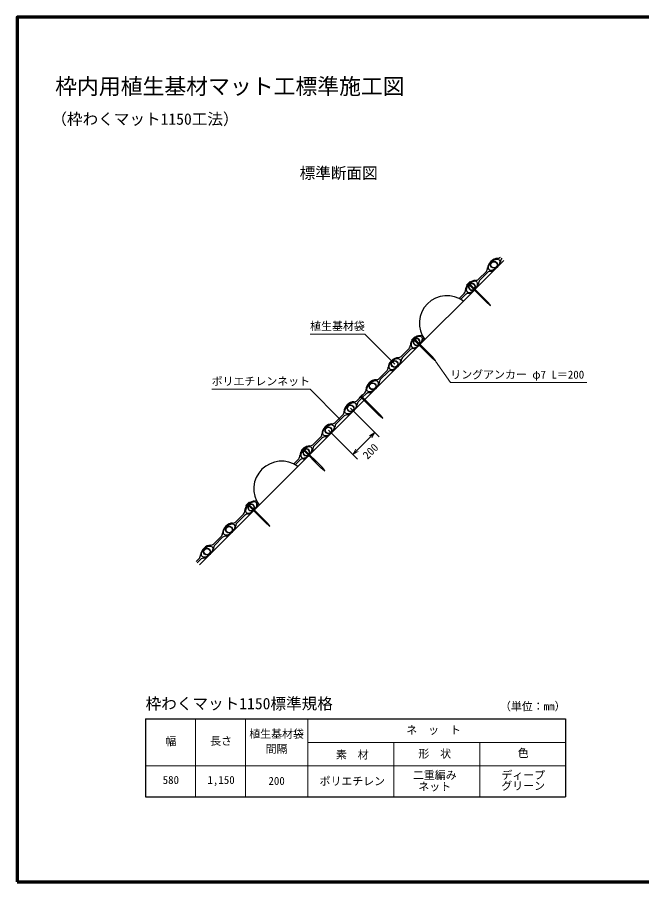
# Model space of a CAD drawing. Units: millimetres, scale not verified. Extents: x 200 to 8200, y 200 to 5825.
# Drawn here: x 200 to 4200, y 200 to 5740 of the extents above; entities that cross this region are included whole.
import ezdxf
from ezdxf.enums import TextEntityAlignment as Align

# ---------------------------------------------------------------- set-up
doc = ezdxf.new("R2010")
doc.units = ezdxf.units.MM
doc.header["$LTSCALE"] = 20
for name, color, linetype in [('C-MTR', 5, 'Continuous'), ('C-MTR-TXT', 5, 'Continuous'), ('C-TTL-TXT', 3, 'Continuous')]:
    doc.layers.add(name, color=color, linetype=linetype)
for name, color, linetype, lineweight in [('C-MTR-FRAM', 5, 'Continuous', 25), ('C-MTR-LINE', 5, 'Continuous', 13), ('C-STR', 7, 'Continuous', 25), ('C-STR-DIM', 1, 'Continuous', 13), ('C-STR-HTXT', 1, 'Continuous', 13), ('C-TTL', 2, 'Continuous', 70)]:
    doc.layers.add(name, color=color, linetype=linetype, lineweight=lineweight)
doc.styles.add('ＭＳ ゴシック', font='')
doc.styles.get('ＭＳ ゴシック').set_extended_font_data('MS Gothic')

msp = doc.modelspace()

# ---------------------------------------------------------------- linework, layer by layer
at = {"layer": 'C-MTR-FRAM'}
for p, q in [((1022.12, 1243.03), (3712.12, 1243.03)), ((1022.12, 1243.03), (1022.12, 743.03)), ((3712.12, 1243.03), (3712.12, 743.03)), ((1022.12, 743.03), (3712.12, 743.03))]:
    msp.add_line(p, q, dxfattribs=at)
at = {"layer": 'C-MTR-LINE'}
for p, q in [((1342.12, 1243.03), (1342.12, 743.03)), ((1662.12, 1243.03), (1662.12, 743.03)), ((2062.12, 1243.03), (2062.12, 743.03)), ((2062.12, 1093.03), (3712.12, 1093.03)), ((2612.12, 1093.03), (2612.12, 743.03)), ((3162.12, 1093.03), (3162.12, 743.03)), ((1022.12, 943.03), (3712.12, 943.03))]:
    msp.add_line(p, q, dxfattribs=at)
at = {"layer": 'C-STR'}
for p, q in [((3132.9, 3996.95), (3317.4, 4181.44)), ((3154.68, 4061.33), (3204.98, 4111.63)), ((3161.97, 4054.03), (3212.27, 4104.34)), ((3078.86, 4024.76), (3100.11, 4046.02)), ((3101.15, 4044.98), (3079.9, 4023.72)), ((3101.15, 4044.98), (3100.11, 4046.02)), ((2779.35, 3643.39), (3127.95, 3992)), ((3079.9, 4023.72), (3078.86, 4024.76)), ((3088.05, 4031.88), (3208.09, 3911.91)), ((3093, 4036.83), (3213.04, 3916.86)), ((3132.73, 3987.22), (3137.68, 3992.17)), ((3135.35, 3984.61), (3140.3, 3989.56)), ((3030.87, 3937.52), (3063.56, 3970.21)), ((3040.41, 3932.47), (3070.85, 3962.92)), ((3137.97, 3981.99), (3142.92, 3986.94)), ((3140.58, 3979.37), (3145.53, 3984.32)), ((3143.2, 3976.76), (3148.15, 3981.71)), ((3145.82, 3974.14), (3150.77, 3979.09)), ((3148.44, 3971.52), (3153.39, 3976.47)), ((3151.06, 3968.9), (3156.01, 3973.85)), ((3153.68, 3966.29), (3158.63, 3971.24)), ((3156.3, 3963.67), (3161.25, 3968.62)), ((3158.92, 3961.05), (3163.87, 3966)), ((3161.53, 3958.44), (3166.48, 3963.38)), ((3164.15, 3955.82), (3169.1, 3960.77)), ((3166.77, 3953.2), (3171.72, 3958.15)), ((3169.39, 3950.58), (3174.34, 3955.53)), ((3172.01, 3947.97), (3176.96, 3952.92)), ((3227.19, 3895.65), (3208.09, 3911.91)), ((3229.31, 3897.77), (3213.04, 3916.86)), ((3227.19, 3895.65), (3231.78, 3893.18)), ((3231.78, 3893.18), (3229.31, 3897.77)), ((2725.31, 3671.21), (2746.55, 3692.47)), ((2726.35, 3670.17), (2725.31, 3671.21)), ((2747.6, 3691.43), (2726.35, 3670.17)), ((2734.5, 3678.32), (2854.54, 3558.35)), ((2739.44, 3683.27), (2859.48, 3563.3)), ((2747.6, 3691.43), (2746.55, 3692.47)), ((2779.35, 3643.39), (2809.93, 3673.97)), ((2426.37, 3290.41), (2774.4, 3638.44)), ((2659.7, 3566.35), (2710.01, 3616.66)), ((2667, 3559.06), (2717.3, 3609.37)), ((2779.17, 3633.67), (2784.12, 3638.62)), ((2781.79, 3631.05), (2786.74, 3636)), ((2784.41, 3628.44), (2789.36, 3633.39)), ((2787.03, 3625.82), (2791.98, 3630.77)), ((2789.65, 3623.2), (2794.6, 3628.15)), ((2792.27, 3620.58), (2797.22, 3625.53)), ((2794.89, 3617.97), (2799.84, 3622.92)), ((2797.51, 3615.35), (2802.46, 3620.3)), ((2800.12, 3612.73), (2805.07, 3617.68)), ((2802.74, 3610.12), (2807.69, 3615.07)), ((2805.36, 3607.5), (2810.31, 3612.45)), ((2807.98, 3604.88), (2812.93, 3609.83)), ((2810.6, 3602.26), (2815.55, 3607.21)), ((2813.22, 3599.65), (2818.17, 3604.6)), ((2815.84, 3597.03), (2820.79, 3601.98)), ((2818.46, 3594.41), (2823.41, 3599.36)), ((2873.63, 3542.1), (2854.54, 3558.35)), ((2875.75, 3544.22), (2859.48, 3563.3)), ((2873.63, 3542.1), (2878.23, 3539.62)), ((2878.23, 3539.62), (2875.75, 3544.22)), ((2518.28, 3424.93), (2568.58, 3475.24)), ((2525.58, 3417.63), (2575.88, 3467.95)), ((2405.06, 3311.71), (2427.16, 3333.82)), ((2412.35, 3304.42), (2434.46, 3326.52)), ((2179.79, 3043.83), (2421.42, 3285.46)), ((2376.86, 3283.51), (2400.11, 3306.76)), ((2384.15, 3276.21), (2407.4, 3299.47)), ((2389.22, 3301.34), (2410.47, 3322.6)), ((2390.26, 3300.3), (2389.22, 3301.34)), ((2411.51, 3321.56), (2390.26, 3300.3)), ((2398.41, 3308.45), (2518.45, 3188.48)), ((2403.36, 3313.41), (2523.4, 3193.44)), ((2411.51, 3321.56), (2410.47, 3322.6)), ((2443.09, 3263.8), (2448.04, 3268.75)), ((2445.71, 3261.19), (2450.66, 3266.14)), ((2448.33, 3258.57), (2453.28, 3263.52)), ((2450.95, 3255.95), (2455.9, 3260.9)), ((2453.57, 3253.33), (2458.52, 3258.28)), ((2456.19, 3250.72), (2461.14, 3255.67)), ((2458.8, 3248.1), (2463.75, 3253.05)), ((2461.42, 3245.48), (2466.37, 3250.43)), ((2464.04, 3242.87), (2468.99, 3247.81)), ((2466.66, 3240.25), (2471.61, 3245.2)), ((2469.28, 3237.63), (2474.23, 3242.58)), ((2471.9, 3235.01), (2476.85, 3239.96)), ((2474.52, 3232.4), (2479.47, 3237.35)), ((2477.14, 3229.78), (2482.08, 3234.73)), ((2479.75, 3227.16), (2484.7, 3232.11)), ((2482.37, 3224.54), (2487.32, 3229.49)), ((2235.44, 3142.09), (2285.74, 3192.4)), ((2242.73, 3134.79), (2293.03, 3185.1)), ((2537.55, 3172.23), (2518.45, 3188.48)), ((2539.67, 3174.35), (2523.4, 3193.44)), ((2537.55, 3172.23), (2542.15, 3169.75)), ((2542.15, 3169.75), (2539.67, 3174.35)), ((2094.01, 3000.67), (2144.32, 3050.97)), ((2072.24, 2936.29), (2179.79, 3043.83)), ((2101.31, 2993.37), (2151.61, 3043.68)), ((2018.2, 2964.1), (2039.45, 2985.36)), ((2019.24, 2963.06), (2018.2, 2964.1)), ((2040.49, 2984.32), (2019.24, 2963.06)), ((2027.39, 2971.22), (2147.43, 2851.25)), ((2032.34, 2976.17), (2152.38, 2856.2)), ((2040.49, 2984.32), (2039.45, 2985.36)), ((1718.69, 2582.73), (2067.29, 2931.34)), ((1970.21, 2876.86), (2002.9, 2909.55)), ((1979.75, 2871.81), (2010.19, 2902.26)), ((2072.07, 2926.56), (2077.02, 2931.51)), ((2074.69, 2923.95), (2079.64, 2928.9)), ((2077.31, 2921.33), (2082.26, 2926.28)), ((2079.92, 2918.71), (2084.87, 2923.66)), ((2082.54, 2916.1), (2087.49, 2921.04)), ((2085.16, 2913.48), (2090.11, 2918.43)), ((2087.78, 2910.86), (2092.73, 2915.81)), ((2090.4, 2908.24), (2095.35, 2913.19)), ((2093.02, 2905.63), (2097.97, 2910.58)), ((2095.64, 2903.01), (2100.59, 2907.96)), ((2098.26, 2900.39), (2103.21, 2905.34)), ((2100.87, 2897.77), (2105.82, 2902.72)), ((2103.49, 2895.16), (2108.44, 2900.11)), ((2106.11, 2892.54), (2111.06, 2897.49)), ((2108.73, 2889.92), (2113.68, 2894.87)), ((2111.35, 2887.31), (2116.3, 2892.26)), ((2166.53, 2834.99), (2147.43, 2851.25)), ((2168.65, 2837.11), (2152.38, 2856.2)), ((2166.53, 2834.99), (2171.12, 2832.52)), ((2171.12, 2832.52), (2168.65, 2837.11)), ((1664.65, 2610.55), (1685.89, 2631.81)), ((1665.69, 2609.51), (1664.65, 2610.55)), ((1686.93, 2630.77), (1665.69, 2609.51)), ((1673.84, 2617.66), (1793.88, 2497.69)), ((1678.78, 2622.61), (1798.82, 2502.64)), ((1686.93, 2630.77), (1685.89, 2631.81)), ((1366.23, 2230.28), (1713.74, 2577.78)), ((1599.04, 2505.69), (1649.35, 2556)), ((1606.34, 2498.4), (1656.64, 2548.71)), ((1718.51, 2573.01), (1723.46, 2577.96)), ((1721.13, 2570.39), (1726.08, 2575.34)), ((1723.75, 2567.78), (1728.7, 2572.73)), ((1726.37, 2565.16), (1731.32, 2570.11)), ((1728.99, 2562.54), (1733.94, 2567.49)), ((1731.61, 2559.92), (1736.56, 2564.87)), ((1734.23, 2557.31), (1739.18, 2562.26)), ((1736.85, 2554.69), (1741.8, 2559.64)), ((1739.46, 2552.07), (1744.41, 2557.02)), ((1742.08, 2549.46), (1747.03, 2554.41)), ((1744.7, 2546.84), (1749.65, 2551.79)), ((1747.32, 2544.22), (1752.27, 2549.17)), ((1749.94, 2541.6), (1754.89, 2546.55)), ((1752.56, 2538.99), (1757.51, 2543.94)), ((1755.18, 2536.37), (1760.13, 2541.32)), ((1757.8, 2533.75), (1762.75, 2538.7)), ((1812.97, 2481.44), (1793.88, 2497.69)), ((1815.09, 2483.56), (1798.82, 2502.64)), ((1812.97, 2481.44), (1817.57, 2478.96)), ((1817.57, 2478.96), (1815.09, 2483.56)), ((1457.62, 2364.27), (1507.92, 2414.58)), ((1464.92, 2356.97), (1515.22, 2407.29)), ((1344.93, 2251.58), (1366.5, 2273.16)), ((1352.22, 2244.29), (1373.79, 2265.86))]:
    msp.add_line(p, q, dxfattribs=at)
at = {"layer": 'C-STR', "color": 3}
for centre, radius in [((3254.07, 4153.66), 22), ((3254.07, 4153.66), 20), ((2617.67, 3517.27), 22), ((2617.67, 3517.27), 20), ((2476.25, 3375.84), 22), ((2476.25, 3375.84), 20), ((2334.83, 3234.42), 22), ((2334.83, 3234.42), 20), ((2193.41, 3093), 22), ((2193.41, 3093), 20), ((1557.01, 2456.61), 22), ((1557.01, 2456.61), 20), ((1415.59, 2315.18), 22), ((1415.59, 2315.18), 20)]:
    msp.add_circle(centre, radius, dxfattribs=at)
at = {"layer": 'C-STR'}
for centre, radius, start, end in [((3273.16, 4231.69), 36.92, 273.81739, 308.39775), ((3332.32, 4172.53), 36.92, 141.60225, 179.50989), ((3176.03, 4134.58), 36.92, 321.60225, 359.50989), ((3235.2, 4075.41), 36.92, 90.49011, 128.39775), ((3131.74, 4090.27), 36.92, 273.81739, 308.39775), ((3190.9, 4031.1), 36.92, 141.60225, 179.50989), ((3034.61, 3993.16), 36.92, 321.60225, 359.50989), ((2952.82, 3778.57), 177.08, 53.79741, 216.20259), ((3093.78, 3933.99), 36.92, 90.49011, 128.39775), ((2778.18, 3736.72), 36.92, 273.81739, 293.26147), ((2837.35, 3677.55), 36.92, 165.93269, 179.50989), ((2681.06, 3639.6), 36.92, 321.60225, 359.50989), ((2740.22, 3580.44), 36.92, 90.49011, 128.39775), ((2636.76, 3595.29), 36.92, 273.81739, 308.39775), ((2695.93, 3536.13), 36.92, 141.60225, 179.50989), ((2539.64, 3498.18), 36.92, 321.60225, 359.50989), ((2598.8, 3439.02), 36.92, 90.49011, 128.39775), ((2495.34, 3453.87), 36.92, 273.81739, 308.39775), ((2554.51, 3394.71), 36.92, 141.60225, 179.50989), ((2398.22, 3356.76), 36.92, 321.60225, 359.50989), ((2457.38, 3297.6), 36.92, 90.49011, 128.39775), ((2353.92, 3312.45), 36.92, 273.81739, 308.39775), ((2413.08, 3253.29), 36.92, 141.60225, 179.50989), ((2256.8, 3215.34), 36.92, 321.60225, 359.50989), ((2315.96, 3156.17), 36.92, 90.49011, 128.39775), ((2212.5, 3171.03), 36.92, 273.81739, 308.39775), ((2271.66, 3111.87), 36.92, 141.60225, 179.50989), ((2115.37, 3073.92), 36.92, 321.60225, 359.50989), ((2174.54, 3014.75), 36.92, 90.49011, 128.39775), ((2071.08, 3029.61), 36.92, 273.81739, 308.39775), ((2130.24, 2970.44), 36.92, 141.60225, 179.50989), ((1892.16, 2717.91), 177.08, 53.79741, 216.20259), ((1973.95, 2932.5), 36.92, 321.60225, 359.50989), ((2033.12, 2873.33), 36.92, 90.49011, 128.39775), ((1717.52, 2676.06), 36.92, 273.81739, 293.26147), ((1776.69, 2616.89), 36.92, 165.93269, 179.50989), ((1620.4, 2578.94), 36.92, 321.60225, 359.50989), ((1679.56, 2519.78), 36.92, 90.49011, 128.39775), ((1576.1, 2534.63), 36.92, 273.81739, 308.39775), ((1635.27, 2475.47), 36.92, 141.60225, 179.50989), ((1478.98, 2437.52), 36.92, 321.60225, 359.50989), ((1538.14, 2378.36), 36.92, 90.49011, 128.39775), ((1434.68, 2393.21), 36.92, 273.81739, 308.39775), ((1493.85, 2334.05), 36.92, 141.60225, 179.50989), ((1337.56, 2296.1), 36.92, 321.60225, 359.50989), ((1396.72, 2236.94), 36.92, 90.49011, 128.39775)]:
    msp.add_arc(centre, radius, start, end, dxfattribs=at)
at = {"layer": 'C-STR', "color": 3}
for centre, radius, start, end in [((3112.65, 4012.24), 22, 144.16813, 305.86526), ((3112.65, 4012.24), 20, 145.09238, 304.94101), ((3112.65, 4012.24), 22, 324.17352, 125.85987), ((3112.65, 4012.24), 20, 325.09832, 124.93507), ((2759.09, 3658.69), 22, 144.16813, 305.86526), ((2759.09, 3658.69), 20, 145.09238, 304.94101), ((2759.09, 3658.69), 22, 324.17352, 125.85987), ((2759.09, 3658.69), 20, 325.09832, 124.93507), ((2051.99, 2951.58), 22, 144.16813, 305.86526), ((2051.99, 2951.58), 20, 145.09238, 304.94101), ((2051.99, 2951.58), 22, 324.17352, 125.85987), ((2051.99, 2951.58), 20, 325.09832, 124.93507), ((1698.43, 2598.03), 22, 144.16813, 305.86526), ((1698.43, 2598.03), 20, 145.09238, 304.94101), ((1698.43, 2598.03), 22, 324.17352, 125.85987), ((1698.43, 2598.03), 20, 325.09832, 124.93507)]:
    msp.add_arc(centre, radius, start, end, dxfattribs=at)
at = {"layer": 'C-STR'}
for centre, major_axis, ratio, start_param, end_param in [((3254.07, 4153.66), (35.35, 35.35), 0.602911, 0.4789352, 2.6626575), ((3254.07, 4153.66), (35.35, 35.35), 0.602911, 5.2966931, 5.7346459), ((3254.07, 4153.66), (35.35, 35.35), 0.602911, 3.6684026, 4.1280849), ((3112.65, 4012.24), (35.35, 35.35), 0.602911, 0.4789352, 1.5008766), ((3112.65, 4012.24), (31.81, 31.81), 0.558777, 4.7904528, 7.7762435), ((3112.65, 4012.24), (35.35, 35.35), 0.602911, 1.6410265, 2.6626575), ((3112.65, 4012.24), (31.81, 31.81), 0.558777, 1.6488146, 4.6346964), ((3112.65, 4012.24), (35.35, 35.35), 0.602911, 5.2966931, 5.7346459), ((3112.65, 4012.24), (35.35, 35.35), 0.602911, 3.6684026, 4.1280849), ((2759.09, 3658.69), (35.35, 35.35), 0.602911, 1.6410265, 2.6626575), ((2759.09, 3658.69), (31.81, 31.81), 0.558777, 1.6488146, 4.6346963), ((2759.09, 3658.69), (35.35, 35.35), 0.602911, 0.4789352, 1.5008766), ((2759.09, 3658.69), (31.81, 31.81), 0.558777, 4.7904528, 7.7762435), ((2759.09, 3658.69), (35.35, 35.35), 0.602911, 5.2966931, 5.7346459), ((2759.09, 3658.69), (35.35, 35.35), 0.602911, 3.6684026, 4.1280849), ((2617.67, 3517.27), (35.35, 35.35), 0.602911, 0.4789352, 2.6626575), ((2617.67, 3517.27), (35.35, 35.35), 0.602911, 5.2966931, 5.7346459), ((2617.67, 3517.27), (35.35, 35.35), 0.602911, 3.6684026, 4.1280849), ((2476.25, 3375.84), (35.35, 35.35), 0.602911, 0.4789352, 2.6626575), ((2476.25, 3375.84), (35.35, 35.35), 0.602911, 5.2966931, 5.7346459), ((2476.25, 3375.84), (35.35, 35.35), 0.602911, 3.6684026, 4.1280849), ((2334.83, 3234.42), (35.35, 35.35), 0.602911, 0.4789352, 2.6626575), ((2334.83, 3234.42), (35.35, 35.35), 0.602911, 5.2966931, 5.7346459), ((2334.83, 3234.42), (35.35, 35.35), 0.602911, 3.6684026, 4.1280849), ((2193.41, 3093), (35.35, 35.35), 0.602911, 0.4789352, 2.6626575), ((2193.41, 3093), (35.35, 35.35), 0.602911, 5.2966931, 5.7346459), ((2193.41, 3093), (35.35, 35.35), 0.602911, 3.6684026, 4.1280849), ((2051.99, 2951.58), (35.35, 35.35), 0.602911, 0.4789352, 1.5008766), ((2051.99, 2951.58), (31.81, 31.81), 0.558777, 4.7904528, 7.7762435), ((2051.99, 2951.58), (35.35, 35.35), 0.602911, 1.6410265, 2.6626575), ((2051.99, 2951.58), (31.81, 31.81), 0.558777, 1.6488146, 4.6346963), ((2051.99, 2951.58), (35.35, 35.35), 0.602911, 5.2966931, 5.7346459), ((2051.99, 2951.58), (35.35, 35.35), 0.602911, 3.6684026, 4.1280849), ((1698.43, 2598.03), (35.35, 35.35), 0.602911, 1.6410265, 2.6626575), ((1698.43, 2598.03), (31.81, 31.81), 0.558777, 1.6488146, 4.6346963), ((1698.43, 2598.03), (35.35, 35.35), 0.602911, 0.4789352, 1.5008766), ((1698.43, 2598.03), (31.81, 31.81), 0.558777, 4.7904528, 7.7762435), ((1698.43, 2598.03), (35.35, 35.35), 0.602911, 5.2966931, 5.7346459), ((1698.43, 2598.03), (35.35, 35.35), 0.602911, 3.6684026, 4.1280849), ((1557.01, 2456.61), (35.35, 35.35), 0.602911, 0.4789352, 2.6626575), ((1557.01, 2456.61), (35.35, 35.35), 0.602911, 5.2966931, 5.7346459), ((1557.01, 2456.61), (35.35, 35.35), 0.602911, 3.6684026, 4.1280849), ((1415.59, 2315.18), (35.35, 35.35), 0.602911, 0.4789352, 2.6626575), ((1415.59, 2315.18), (35.35, 35.35), 0.602911, 5.2966931, 5.7346459), ((1415.59, 2315.18), (35.35, 35.35), 0.602911, 3.6684026, 4.1280849)]:
    msp.add_ellipse(centre, major_axis=major_axis, ratio=ratio, start_param=start_param, end_param=end_param, dxfattribs=at)
for centre in [(3254.07, 4153.66), (2617.67, 3517.27), (2476.25, 3375.84), (2334.83, 3234.42), (2193.41, 3093), (1557.01, 2456.61), (1415.59, 2315.18)]:
    msp.add_ellipse(centre, major_axis=(31.81, 31.81), ratio=0.558777, dxfattribs=at)
at = {"layer": 'C-STR-DIM'}
for p, q in [((2334.83, 3234.42), (2519.11, 3050.15)), ((2193.41, 3093), (2378.4, 2908.01)), ((2490.83, 3078.42), (2349.41, 2937)), ((2490.83, 3078.42), (2456.19, 3058.42)), ((2490.83, 3078.42), (2470.83, 3043.78)), ((2349.41, 2937), (2369.41, 2971.64)), ((2349.41, 2937), (2384.05, 2957))]:
    msp.add_line(p, q, dxfattribs=at)
at = {"layer": 'C-STR-HTXT'}
for p, q in [((2076.03, 3709.53), (2426.03, 3709.53)), ((2426.03, 3709.53), (2617.67, 3517.27)), ((2879.95, 3536.31), (2974.11, 3398.84)), ((2974.11, 3398.84), (3849.11, 3398.84)), ((1445.37, 3355.91), (2075.37, 3355.91)), ((2075.37, 3355.91), (2267.02, 3163.65))]:
    msp.add_line(p, q, dxfattribs=at)
at = {"layer": 'C-TTL'}
msp.add_lwpolyline([(200, 200), (8200, 200), (8200, 5740), (200, 5740)], close=True, dxfattribs=at)

# ---------------------------------------------------------------- texts
at = {"layer": 'C-MTR', "style": 'ＭＳ ゴシック'}
msp.add_text('枠わくマット1150標準規格', height=73.31, dxfattribs=at).set_placement((1022.12, 1283.03), align=Align.BOTTOM_LEFT)
at = {"layer": 'C-MTR-TXT', "style": 'ＭＳ ゴシック'}
for s, p in [('（単位：mm）', (3292.12, 1283.03)), ('ネ\u3000ッ\u3000ト', (2692, 1131.03))]:
    msp.add_text(s, height=51.32, dxfattribs=at).set_placement(p, align=Align.BOTTOM_LEFT)
for s, p in [('植生基材袋', (1861.08, 1106.36)), ('幅', (1183.7, 1059.03)), ('長さ', (1505.45, 1061.03)), ('間隔', (1861.08, 1010.36)), ('形\u3000状', (2874.32, 979.39)), ('色', (3440.83, 983.03)), ('素\u3000材', (2345.96, 973.03)), ('二重編み', (2874.32, 842.03)), ('ディープ', (3440.83, 842.03)), ('580', (1183.7, 811.03)), ('1,150', (1505.45, 811.03)), ('200', (1861.08, 805.03)), ('ポリエチレン', (2345.96, 803.03)), ('ネット', (2874.32, 768.03)), ('グリーン', (3440.83, 773.03))]:
    msp.add_text(s, height=51.32, dxfattribs=at).set_placement(p, align=Align.BOTTOM_CENTER)
at = {"layer": 'C-STR-DIM', "color": 7, "style": 'ＭＳ ゴシック'}
msp.add_text('200', height=51.32, rotation=45, dxfattribs=at).set_placement((2454.71, 2892.69), align=Align.BOTTOM_LEFT)
at = {"layer": 'C-STR-HTXT', "color": 7, "style": 'ＭＳ ゴシック'}
for s, p in [('植生基材袋', (2076.03, 3719.53)), ('ポリエチレンネット', (1445.37, 3365.91)), ('リングアンカー φ7 L＝200', (2974.11, 3408.84))]:
    msp.add_text(s, height=51.32, dxfattribs=at).set_placement(p, align=Align.BOTTOM_LEFT)
at = {"layer": 'C-TTL-TXT', "style": 'ＭＳ ゴシック'}
for s, height, p in [('枠内用植生基材マット工標準施工図', 102.6, (442.43, 5215.77)), ('（枠わくマット1150工法）', 73.31, (418.12, 5029.36))]:
    msp.add_text(s, height=height, dxfattribs=at).set_placement(p, align=Align.BOTTOM_LEFT)
at = {"layer": 'C-TTL-TXT', "color": 7, "style": 'ＭＳ ゴシック'}
msp.add_text('標準断面図', height=73.31, dxfattribs=at).set_placement((2008.84, 4741.7), align=Align.MIDDLE_LEFT)

doc.saveas('drawing.dxf')
